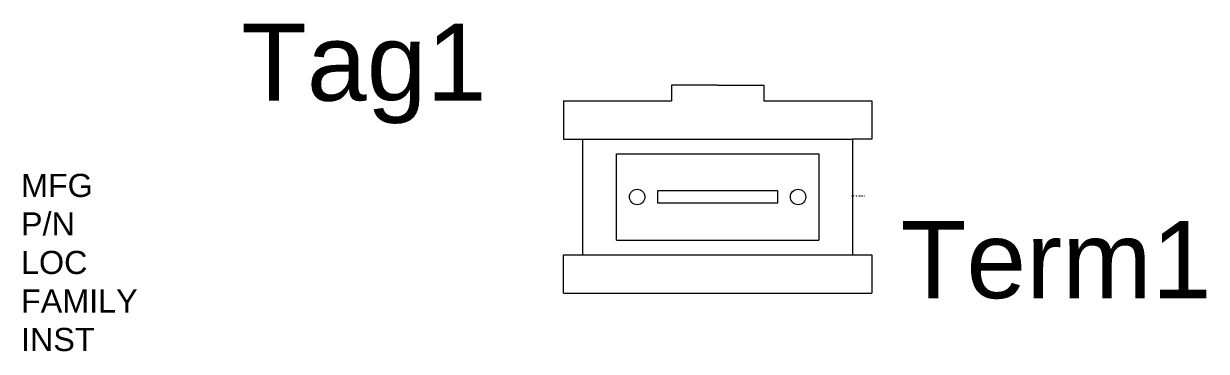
# Model space of a CAD drawing. Header units: inches. Extents: x -3.88 to 0.46, y -0.2 to 0.22.
# Drawn here: x -1.076 to 0.459, y -0.2 to 0.225 of the extents above; entities outside this region: 3.
import ezdxf
from ezdxf.enums import TextEntityAlignment as Align

# ---------------------------------------------------------------- set-up
doc = ezdxf.new("R2010")
doc.units = ezdxf.units.IN
doc.header["$MEASUREMENT"] = 0
doc.styles.add('INERCONNECT TABLES', font='arial.ttf', dxfattribs={"height": 0.1})
doc.styles.add('WD', font='arial.ttf', dxfattribs={"height": 1})

msp = doc.modelspace()

# ---------------------------------------------------------------- linework, layer by layer
for p, q in [((-0.175, 0.145), (-0.235, 0.145)), ((-0.235, 0.145), (-0.235, 0.125)), ((-0.175, 0.145), (-0.115, 0.145)), ((-0.115, 0.145), (-0.115, 0.125)), ((-0.375, 0.125), (-0.375, 0.075)), ((-0.375, 0.125), (-0.235, 0.125)), ((-0.115, 0.125), (0.025, 0.125)), ((0.025, 0.125), (0.025, 0.075)), ((-0.375, 0.075), (-0.35, 0.075)), ((-0.35, -0.075), (-0.35, 0.075)), ((-0.35, 0.075), (0, 0.075)), ((0.025, 0.075), (0, 0.075)), ((0, 0.075), (0, -0.075)), ((-0.3062, -0.0563), (-0.3062, 0.0562)), ((-0.3062, 0.0562), (-0.0437, 0.0562)), ((-0.0437, 0.0562), (-0.0437, -0.0563)), ((-0.2526, 0.0082), (-0.0974, 0.0082)), ((-0.2526, -0.0082), (-0.2526, 0.0082)), ((-0.0974, 0.0082), (-0.0974, -0.0082)), ((-0.0974, -0.0082), (-0.2526, -0.0082)), ((-0.3062, -0.0563), (-0.0437, -0.0563)), ((-0.375, -0.125), (-0.375, -0.075)), ((-0.375, -0.075), (-0.35, -0.075)), ((-0.35, -0.075), (0, -0.075)), ((0, -0.075), (0.025, -0.075)), ((0.025, -0.075), (0.025, -0.125)), ((-0.375, -0.125), (0.025, -0.125))]:
    msp.add_line(p, q)
for centre in [(-0.2794, 0), (-0.0706, 0)]:
    msp.add_circle(centre, 0.01)

# ---------------------------------------------------------------- texts
at = {"style": 'INERCONNECT TABLES', "flags": 8}
for tag, text, p in [('Tag1', 'MTP', (-0.475, 0.175)), ('Desc1', '', (-3.5, 0.15)), ('Desc2', '', (-3.5, 0)), ('Desc3', '', (-3.5, -0.15))]:
    msp.add_attdef(tag, text=text, height=0.1, dxfattribs=at).set_placement(p, align=Align.MIDDLE_RIGHT)
at = {"style": 'WD', "flags": 9}
for tag, p, height in [('MFG', (-1.079, 0), 0.03), ('X1TERM01', (-0.002, 0), 0.0025), ('P/N', (-1.079, -0.05), 0.03), ('LOC', (-1.079, -0.1), 0.03), ('FAMILY', (-1.079, -0.15), 0.03), ('INST', (-1.079, -0.2), 0.03)]:
    msp.add_attdef(tag, p, '', height=height, dxfattribs=at)
at = {"linetype": 'Continuous', "style": 'INERCONNECT TABLES', "flags": 8}
msp.add_attdef('Term1', text='', height=0.1, dxfattribs=at).set_placement((0.0625, -0.0314), align=Align.TOP_LEFT)

doc.saveas('drawing.dxf')
